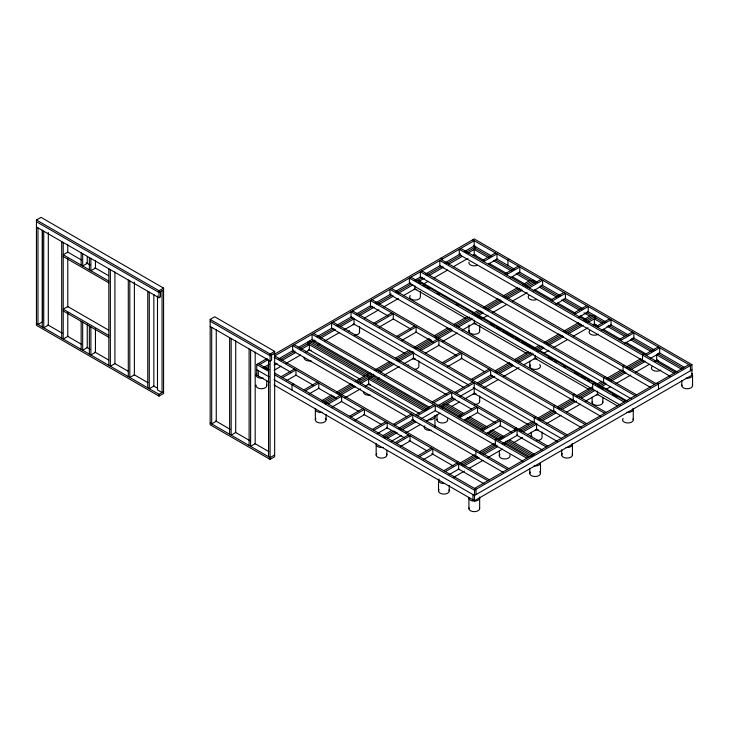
<?xml version="1.0" encoding="UTF-8"?>
<svg xmlns="http://www.w3.org/2000/svg" width="729" height="729" viewBox="0 0 729 729"><rect width="100%" height="100%" fill="white"/><g stroke="black" fill="none" stroke-linecap="round" stroke-linejoin="round"><path stroke-width="1.09" d="M36.45 219.985L41.015 217.351L163.578 288.11L163.578 393.469L159.013 396.102L36.45 325.334L36.45 219.985L159.013 290.743L163.578 288.11M163.578 289.869L159.013 292.502L36.45 221.744M36.45 227.011L159.013 297.769L160.535 296.894L160.535 291.627M210.171 319.42L214.736 316.787L274.651 351.378L274.651 456.737L270.085 459.37L210.171 424.779L210.171 319.42L270.085 354.012L274.651 351.378M36.45 323.585L159.013 394.343L163.578 391.71M274.651 353.137L270.085 355.77L210.171 321.179M269.083 382.133L256.745 375.007L256.745 364.473L267.142 358.468M274.049 354.485L474.196 238.93L691.949 364.646L691.949 375.189L474.497 500.732L274.004 384.976M259.788 364.473L267.68 359.916M274.587 355.934L474.196 240.688L474.196 245.955M263.187 367.781L269.092 364.372M278.405 358.987L293.687 350.166M298.252 347.533L312.386 339.377M316.997 336.716L332.059 328.014M336.725 325.325L351.743 316.65M356.454 313.935L370.587 305.77M375.353 303.018L391.099 293.933M395.865 291.181L410.454 282.761M414.646 280.337L420.724 276.829M425.581 274.022L440.298 265.529M445.027 262.795L460.582 253.81M464.892 251.323L474.734 245.646M264.8 368.619L268.709 366.359M279.927 359.871L295.127 351.105M299.528 348.553L309.333 342.894M310.846 342.019L314.327 340.006M319.22 337.181L333.909 328.706M338.329 326.155L353.055 317.653M358.048 314.773L372.592 306.371M376.975 303.838L391.992 295.163M396.849 292.365L411.393 283.964M416.405 281.075L422.784 277.394M427.103 274.897L442.184 266.194M446.549 263.67L461.129 255.25M465.995 252.444L475.718 246.83M266.313 369.494L268.272 368.364M274.15 364.974L277.084 363.279M281.977 360.454L295.673 352.544M300.567 349.72L309.369 344.644L309.369 349.911L305.46 352.171M313.889 342.019L315.848 340.89M320.742 338.065L335.431 329.581M340.325 326.756L354.03 318.837L354.03 324.104L344.243 329.763M359.561 315.648L374.114 307.246M378.971 304.449L393.514 296.047M398.371 293.249L412.915 284.848M419.448 281.075L424.296 278.268M429.153 275.471L443.706 267.069M448.554 264.272L462.131 256.435M467.954 253.072L475.709 248.589M274.15 370.241L280.993 366.286M285.886 363.461L300.567 354.996M317.808 345.027L319.767 343.897M324.66 341.072L339.349 332.588M364.418 318.117L378.971 309.716M383.818 306.909L398.371 298.516M403.219 295.71L414.856 288.994L414.856 285.832M423.33 284.1L428.178 281.303M434.001 277.94L447.579 270.094M453.402 266.741L467.954 258.339M472.802 255.542L474.743 254.421M281.075 376.765L294.461 369.038M373.831 323.211L391.774 312.85M482.106 260.7L495.483 252.981M282.597 377.64L295.974 369.913L295.974 375.189L286.424 380.702M375.353 324.086L393.296 313.734L393.296 319.001L379.135 327.175M483.628 261.583L497.005 253.856L497.005 259.123L488.403 264.089M293.541 383.964L292.028 384.839L292.028 390.106M509.471 259.296L507.949 260.18L507.949 265.447M303.884 389.933L317.27 382.206M396.64 336.379L414.591 326.018M504.915 273.876L518.292 266.149M305.405 390.808L318.792 383.089L318.792 388.357L309.233 393.87M398.162 337.263L416.104 326.902L416.104 332.169L401.943 340.343M506.436 274.751L519.813 267.024L519.813 272.291L510.254 277.813M321.981 400.567L331.668 394.972M336.516 392.175L351.059 383.782M355.907 380.985L365.603 375.389M367.106 374.506L370.068 372.811M374.979 369.968L389.714 361.466M395.601 358.067L409.352 350.12M413.79 347.551L429.345 338.566M434.211 335.759L447.816 327.904M453.648 324.542L467.262 316.678M472.674 313.552L478.552 310.162M483.445 307.337L498.135 298.854M503.037 296.029L517.727 287.545M522.62 284.72L530.457 280.191M323.038 401.715L333.189 395.856M337.791 393.195L352.581 384.657M357.429 381.859L371.59 373.685M376.501 370.851L391.236 362.34M396.804 359.133L410.874 351.004M415.484 348.344L430.866 339.45M435.158 336.98L450.312 328.223M454.832 325.626L469.585 317.106M474.196 314.436L480.402 310.864M484.967 308.212L500.067 299.51M504.559 296.903L519.741 288.146M524.142 285.595L533.51 280.2M324.56 402.59L334.711 396.731M339.313 394.079L354.103 385.541M358.95 382.734L373.731 374.205M378.652 371.362L392.749 363.224M397.341 360.573L413.079 351.487M417.817 348.754L431.759 340.698M436.288 338.083L451.843 329.107M456.354 326.501L471.098 317.99M475.718 315.311L481.924 311.739M486.835 308.905L501.178 300.612M506.081 297.778L521.262 289.03M525.664 286.47L535.031 281.075M325.571 403.766L340.079 395.373M341.081 394.808L355.624 386.416M360.472 383.618L370.177 378.023M371.681 377.139L374.633 375.444M380.52 372.036L394.271 364.099M399.182 361.265L413.917 352.754M419.339 349.628L437.4 339.185M438.785 338.402L452.39 330.547M458.222 327.175L472.811 318.755M477.24 316.186L483.117 312.796M488.011 309.971L502.7 301.487M507.594 298.662L522.292 290.178M527.185 287.354L541.1 279.316M328.214 403.984L341.6 396.257L341.6 401.524L332.041 407.037M420.97 350.43L438.913 340.069L438.913 345.336L425.7 352.973M529.245 287.919L542.622 280.191L542.622 285.458L533.063 290.98M344.963 397.843L360.472 388.885M365.32 386.088L369.193 383.846M377.576 379.007L379.545 377.877M384.456 375.034L399.182 366.532M404.094 363.698L413.917 358.03M442.667 341.427L457.256 333.007M462.113 330.201L474.752 322.901M483.117 318.063L488.011 315.238M492.904 312.413L506.619 304.494M512.496 301.104L527.185 292.621M274.651 454.978L270.085 457.612L210.171 423.02M349.501 416.268L362.887 408.55M442.266 362.714L460.209 352.362M550.532 300.211L563.909 292.484M351.023 417.152L364.409 409.425L364.409 414.692L354.85 420.214M443.779 363.598L461.73 353.237L461.73 358.504L447.56 366.687M552.053 301.086L565.431 293.359L565.431 298.626L555.872 304.148M372.309 429.445L385.696 421.717M573.34 313.379L586.717 305.651M373.831 430.32L387.217 422.592L387.217 427.859L377.658 433.381M574.862 314.254L588.239 306.535L588.239 311.802L578.68 317.315M393.323 424.36L411.265 413.999M432.251 401.889L450.194 391.528M471.18 379.408L489.123 369.056M394.845 425.235L412.787 414.883L412.787 420.15M433.773 402.763L451.716 392.402L451.716 397.669L471.453 409.069M472.693 380.292L490.644 369.931L490.644 375.198M415.812 414.874L433.755 404.513M454.741 392.393L472.684 382.042M382.816 435.696L391.537 430.657M417.334 415.749L435.277 405.388L435.277 410.655L522.875 461.229M456.263 393.277L474.205 382.916L474.205 393.45L528.069 424.551M495.046 370.888L509.626 362.468M514.492 359.661L528.097 351.806M533.51 348.681L539.387 345.291M544.281 342.457L558.97 333.982M563.872 331.148L578.562 322.674M583.455 319.84L591.292 315.32M383.363 437.136L394.024 430.976M398.617 428.324L413.416 419.786M437.546 405.853L452.709 397.086M477.121 382.989L491.064 374.943M495.984 372.1L511.147 363.343M515.658 360.746L530.411 352.225M535.031 349.555L541.228 345.983M546.139 343.14L560.492 334.857M565.394 332.032L580.084 323.548M584.977 320.724L594.335 315.32M384.921 437.974L395.665 431.768M400.139 429.19L414.892 420.679M439.478 406.481L453.803 398.207M478.643 383.864L492.585 375.818M497.506 372.975L512.259 364.464M517.171 361.62L532.115 353M536.553 350.439L542.75 346.858M547.661 344.015L562.414 335.504M566.907 332.907L581.605 324.423M586.025 321.872L595.857 316.195M387.418 438.293L397.187 432.652M402.071 429.828L415.758 421.927M421.107 418.838L435.295 410.646M441.163 407.256L444.098 405.57M445.61 404.686L455.324 399.082M460.035 396.357L474.752 387.864M480.165 384.748L494.745 376.328M499.602 373.521L513.216 365.666M519.048 362.295L533.637 353.875M538.066 351.314L543.943 347.924M548.846 345.09L563.535 336.616M568.429 333.782L583.118 325.307M588.021 322.473L595.857 317.953M391.327 441.3L401.096 435.66M405.98 432.835L420.642 424.378M426.501 420.988L440.188 413.088M451.442 406.591L459.215 402.107M465.038 398.745L474.752 393.131M484.047 387.773L498.636 379.353M503.493 376.547L519.048 367.562M523.914 364.755L535.578 358.021M543.943 353.191L548.846 350.357M553.739 347.533L567.454 339.614M573.331 336.224L588.021 327.74M592.914 324.915L594.873 323.785M395.127 442.612L408.504 434.885M596.149 326.546L609.535 318.819M396.64 443.487L410.026 435.76L410.026 441.027L400.467 446.549M597.671 327.421L611.048 319.703L611.048 324.97L601.498 330.483M458.085 416.806L476.028 406.445M459.607 417.681L477.55 407.32L477.55 412.587L464.327 420.223M417.936 455.78L431.313 448.053M618.957 339.714L632.344 331.987M419.457 456.655L432.835 448.927L432.835 454.194L423.276 459.717M620.479 340.598L633.865 332.871L633.865 338.138L624.306 343.651M480.894 429.973L498.836 419.612M482.416 430.848L500.358 420.487L500.358 425.754L486.197 433.937M456.409 462.541L457.921 461.657M477.386 450.422L475.864 451.297L475.864 456.573M496.85 439.186L495.328 440.061L495.328 445.328M516.314 427.95L514.792 428.825L514.792 430.93M535.779 416.715L534.257 417.589L534.257 422.856M555.243 405.47L553.721 406.354L553.721 411.621M574.707 394.234L573.185 395.118L573.185 400.385M594.171 382.998L592.65 383.873L592.65 389.14M605.125 376.674L603.603 377.558L603.603 382.825M624.589 365.439L623.067 366.313L623.067 371.59M644.053 354.203L642.531 355.078L642.531 360.345M443.779 470.706L457.165 462.979M497.625 439.633L515.567 429.272M644.81 354.64L658.187 346.913M445.301 471.581L458.687 463.854L458.687 469.121L449.128 474.643M459.862 463.188L474.515 454.723M479.4 451.907L494.062 443.442M499.146 440.507L517.089 430.146L517.089 435.413M517.973 429.645L532.534 421.234M537.947 418.109L551.552 410.254M557.393 406.882L570.998 399.027M575.864 396.221L591.419 387.236M595.857 384.675L601.726 381.285M606.628 378.451L621.318 369.977M626.211 367.143L640.909 358.668M646.331 355.515L659.709 347.797L659.709 353.064L650.368 358.468M461.375 464.063L475.709 455.789M479.946 453.347L495.583 444.316M519.485 430.52L534.056 422.109M538.658 419.448L554.049 410.564M558.332 408.094L573.085 399.574M577.386 397.095L592.75 388.22M597.37 385.55L603.576 381.978M608.15 379.335L623.24 370.614M627.733 368.027L642.422 359.543M462.478 465.184L477.559 456.482M482.151 453.83L497.105 445.2M521.007 431.395L535.578 422.984M540.18 420.332L555.571 411.448M559.854 408.969L574.607 400.458M579.519 397.615L593.488 389.55M605.088 382.853L598.892 386.434L600.814 387.536M609.672 380.21L624.762 371.498M629.255 368.901L643.944 360.418M464.419 465.822L479.081 457.356M483.965 454.541L497.643 446.64M502.527 443.815L517.672 435.076M523.495 431.714L537.1 423.859M542.504 420.742L556.118 412.887M561.95 409.516L576.539 401.096M581.396 398.289L595.01 390.434M600.414 387.309L606.291 383.919M611.184 381.085L625.883 372.61M630.776 369.776L645.466 361.302M453.675 477.295L464.419 471.089M469.303 468.273L482.99 460.373M487.874 457.548L502.527 449.091M513.79 442.585L522.529 437.537M527.386 434.739L537.1 429.126M546.395 423.768L560.975 415.348M566.816 411.976L580.421 404.121M585.287 401.315L597.926 394.015M606.291 389.186L610.209 386.926M616.087 383.527L630.776 375.043M635.67 372.218L649.384 364.3M654.278 361.475L657.221 359.78M474.497 488.439L688.905 364.646M274.386 374.66L474.497 490.189L691.949 364.646M691.949 369.913L474.497 495.465L274.022 379.718M472.674 239.805L690.427 365.53L690.427 370.797M473.659 245.646L491.902 256.18M496.814 259.014L514.519 269.238M519.44 272.072L537.145 282.296M541.838 285.003L560.309 295.673M565.157 298.471L582.918 308.722M587.528 311.383L605.99 322.045M610.538 324.669L628.608 335.103M633.136 337.718L654.724 350.175M659.098 352.708L684.668 367.471M474.196 247.714L490.38 257.055M495.264 259.879L512.861 270.04M517.745 272.856L531.979 281.075M533.5 281.95L535.46 283.08M540.317 285.886L558.788 296.548M563.162 299.081L581.587 309.716M586.007 312.267L592.814 316.195M594.335 317.079L604.15 322.737M608.587 325.307L626.712 335.768M631.615 338.593L653.202 351.059M657.64 353.62L683.383 368.491M488.858 257.929L474.196 249.464L474.196 254.731L483.965 260.381M493.743 260.754L511.339 270.915M516.223 273.739L528.935 281.075M539.332 287.071L556.792 297.159M561.64 299.956L579.099 310.035M583.947 312.832L589.77 316.195M602.172 323.357L594.335 318.828L594.335 324.095L598.254 326.355M607.066 326.182L624.698 336.361M630.567 339.75L651.134 351.624M681.861 369.366L656.683 354.823L656.683 360.09L677.988 372.401M488.858 263.205L507.43 273.922M512.314 276.747L525.026 284.082M534.475 289.541L551.935 299.619M557.758 302.982L575.217 313.06M580.074 315.867L585.888 319.22M603.147 329.189L620.78 339.368M625.673 342.193L646.24 354.066M460.81 248.416L675.528 372.373M674.006 373.257L459.297 249.291L459.297 254.558L670.069 376.246M440.744 258.248L442.266 259.123M656.975 383.089L658.497 383.964L658.497 389.231M441.346 259.652L656.064 383.609M654.542 384.493L439.833 260.526L439.833 265.793L650.605 387.491M421.881 270.887L636.599 394.854M635.077 395.729L420.369 271.762L420.369 277.029L631.141 398.727M417.927 280.191L474.196 312.677M478.78 315.329L535.04 347.806M539.588 350.439L597.37 383.8M601.935 386.434L627.705 401.305M410.937 277.211L625.646 401.169M418.346 282.196L420.287 283.317M423.203 284.993L425.144 286.114M427.076 287.235L429.017 288.356M437.245 293.104L439.186 294.224M456.181 304.039L458.122 305.159M477.659 316.432L482.106 319.001M490.298 323.731L492.248 324.852M492.777 325.161L494.718 326.282M496.659 327.403L500.996 329.909M502.937 331.03L504.887 332.151M505.388 332.442L511.211 335.805M511.694 336.087L513.635 337.208M515.585 338.329L519.941 340.844M521.882 341.965L523.823 343.086M524.333 343.386L530.165 346.749M530.612 347.004L532.553 348.125M548.317 357.228L552.764 359.798M554.723 360.928L556.683 362.058M563.535 366.013L565.494 367.143M574.807 372.528L576.776 373.658M577.25 373.931L579.2 375.061M581.159 376.191L585.606 378.752M587.565 379.891L589.524 381.021M601.37 387.855L603.275 388.958M612.825 394.471L614.729 395.574M615.212 395.847L617.135 396.959M624.133 402.053L409.416 278.086L409.416 283.353L620.197 405.042M414.336 288.657L465.749 318.336M526.593 353.465L474.214 323.229L474.214 320.067M588.895 389.432L535.031 358.34L535.031 355.178M617.417 405.898L597.37 394.334L597.37 391.172M391.473 288.447L606.182 412.404M604.669 413.288L389.951 289.322L389.951 294.589L600.732 416.286M372.009 299.683L586.717 423.649M585.205 424.524L370.487 300.558L370.487 305.825L388.22 316.067M393.15 318.91L410.883 329.153M415.803 331.996L433.536 342.229M438.466 345.072L456.199 355.315M461.12 358.158L484.767 371.808M490.672 375.216L581.268 427.522M352.544 310.918L567.262 434.885M565.74 435.76L351.023 311.802L351.023 317.069L468.683 385.003M473.185 387.591L561.804 438.758M353.483 323.794L404.896 353.474M463.835 387.464L413.389 358.34L413.389 353.073M557.548 441.574L536.553 429.445L536.553 424.178M333.08 322.154L547.798 446.121M546.276 446.995L331.558 323.038L331.558 328.305L446.822 394.845M477.358 412.477L495.091 422.72M500.021 425.563L511.84 432.388M516.761 435.231L542.34 449.993M447.132 403.811L463.79 413.425M469.658 416.815L487.291 426.994M492.184 429.828L503.939 436.607M509.48 439.806L534.293 454.131M444.098 403.811L462.733 414.573M467.635 417.407L485.295 427.604M490.207 430.429L502.955 437.792M507.402 440.362L533.318 455.324M442.576 404.686L461.211 415.448M466.113 418.282L484.758 429.044M489.15 431.577L501.434 438.676M505.88 441.236L531.796 456.199M460.199 416.623L442.576 406.445L442.576 408.55M465.102 419.448L482.726 429.627M487.628 432.461L499.383 439.241M529.737 456.764L504.924 442.439L504.924 444.553M313.616 333.399L528.334 457.356M526.812 458.24L312.094 334.274L312.094 339.541L429.326 407.229M312.367 341.145L368.628 373.622M373.212 376.273L428.506 408.194M309.324 341.145L368.646 375.389M370.159 376.264L426.984 409.069M307.802 342.019L367.124 376.264M368.646 377.139L426.009 410.263M307.848 343.76L309.369 344.644M307.802 343.778L364.072 376.255M423.95 410.828L368.655 378.907L368.655 384.174L419.093 413.297M308.777 349.601L360.19 379.28M294.151 344.635L508.869 468.592M507.348 469.476L292.63 345.51L292.63 350.777L406.91 416.751M411.83 419.603L503.411 472.474M274.687 355.87L489.405 479.837M274.15 357.319L487.883 480.712M274.15 362.586L290.898 372.255M295.828 375.098L313.561 385.331M318.482 388.183L336.215 398.417M341.145 401.26L358.878 411.502M363.798 414.345L381.531 424.579M386.461 427.422L404.194 437.664M409.115 440.507L426.848 450.741M431.778 453.584L453.447 466.095M458.368 468.938L483.947 483.71M210.171 326.446L270.085 361.037L271.607 360.162L271.607 354.895M81.366 259.961L67.779 252.116L63.213 254.749L108.831 281.093M86.213 262.768L90.095 265.01M94.952 267.807L108.539 275.653M258.266 363.598L269.047 369.822M274.924 373.212L476.019 489.314L476.019 494.581M256.745 364.473L268.509 371.261M63.213 256.508L108.831 282.843M256.745 369.74L269.101 376.875M108.539 330.082L67.779 306.554L63.213 309.187L108.831 335.522M63.213 310.937L108.831 337.281M215.72 420.952L230.446 429.463M235.358 432.297L250.093 440.799M255.004 443.633L268.755 451.579M47.877 324.915L62.585 333.399M67.487 336.233L81.211 344.161M87.097 347.551L90.041 349.255M94.943 352.08L108.667 360.008M114.553 363.406L128.277 371.325M134.163 374.724L147.887 382.652M153.773 386.051L157.692 388.311M692.55 374.925L692.55 385.459M681.815 380.556L681.815 385.823M633.273 409.142L633.273 419.685M602.865 397.906L602.865 402.126M592.13 397.214L592.13 402.481M572.447 444.262L572.447 454.796M561.713 449.893L561.713 455.16M542.039 431.969L542.039 437.236A5.376 3.107 0 0 1 536.981 440.516M540.49 473.249L540.49 462.715A5.376 3.107 0 0 1 534.029 465.94M531.304 432.333L531.304 436.543M529.783 361.219L529.783 366.487M529.755 468.346L529.755 473.613M499.338 450.786L499.338 456.053M479.691 325.745L479.691 331.012M479.691 395.975L479.691 401.242M479.664 497.834L479.664 508.368M474.497 490.189L474.497 500.732M472.975 494.581L472.975 499.848M468.957 325.052L468.957 331.367M468.929 498.199L468.929 508.733M449.246 485.541L449.246 490.808M438.512 480.639L438.512 491.173M436.999 414.792L436.999 420.059M434.958 416.541L434.958 427.076M420.387 291.509L420.387 296.776A5.376 3.107 0 0 1 413.935 299.993A5.376 3.107 0 0 1 410.217 295.555M418.865 360.864L418.865 366.131A5.376 3.107 0 0 1 415.193 369.257M386.908 450.604L386.908 454.814M376.173 444.644L376.173 455.178M359.561 326.619L359.561 331.886M326.082 414.427L326.082 419.704M315.347 409.525L315.347 420.059M270.085 354.012L270.085 459.37M268.564 360.162L268.564 456.737M266.778 381.249L266.778 385.459M258.266 370.624L258.266 375.891M255.186 352.08L255.186 443.742L250.621 446.376L250.621 349.802M249.099 348.927L249.099 445.492M235.722 340.844L235.722 432.507L231.157 435.14L231.157 338.566M229.635 337.682L229.635 434.256M216.258 329.608L216.258 421.262L211.692 423.895L211.692 327.33M162.057 290.743L162.057 392.585L157.491 389.951L157.491 296.038M159.013 290.743L159.013 297.769M159.013 394.343L159.013 396.102M153.846 294.434L153.846 386.088L149.281 388.721L149.281 292.147M147.759 291.272L147.759 387.846M134.382 282.068L134.382 374.852L129.817 377.485L129.817 280.911M128.295 280.036L128.295 376.611M114.918 271.963L114.918 363.616L110.352 366.25L110.352 269.675M108.831 268.801L108.831 365.375M95.453 260.417L95.453 268.099L90.888 270.732L90.888 258.44M95.453 328.779L95.453 352.38L90.888 355.014L90.888 326.92M89.366 257.565L89.366 269.848M89.366 326.036L89.366 354.13M87.243 256.772L87.243 263.351L82.678 265.985L82.678 253.701M87.243 324.041L87.243 347.633L82.678 350.275L82.678 322.172M81.156 252.817L81.156 265.11M81.156 321.298L81.156 349.391M67.779 244.744L67.779 252.662M67.779 258.321L67.779 306.982M67.779 312.641L67.779 336.397L63.213 339.031L63.213 242.456M61.692 241.581L61.692 338.156M48.314 232.378L48.314 325.161L43.749 327.795L43.749 231.221M42.528 230.173L42.528 321.826L37.972 324.46L37.972 227.885M42.227 230.346L42.227 326.92M539.615 471.727A5.376 3.107 0 0 1 535.432 476.529A5.376 3.107 0 0 1 530.32 472.037M633.009 418.883A5.376 3.107 0 0 1 627.514 422.957A5.376 3.107 0 0 1 623.104 418.464M633.009 408.349A5.376 3.107 0 0 1 626.822 412.368M692.286 384.666A5.376 3.107 0 0 1 687.493 388.739A5.376 3.107 0 0 1 681.916 385.012M691.675 373.403A5.376 3.107 0 0 1 691.63 376.847A5.376 3.107 0 0 1 686.098 378.141M572.183 454.003A5.376 3.107 0 0 1 566.688 458.076A5.376 3.107 0 0 1 562.278 453.584M572.183 443.469A5.376 3.107 0 0 1 565.996 447.488M479.4 507.575A5.376 3.107 0 0 1 474.606 511.649A5.376 3.107 0 0 1 469.029 507.922M479.4 497.041A5.376 3.107 0 0 1 474.606 501.115A5.376 3.107 0 0 1 469.029 497.388M447.469 418.902A5.376 3.107 0 0 1 442.676 422.975A5.376 3.107 0 0 1 437.099 419.248M531.405 436.789A5.376 3.107 0 0 1 531.869 436.024M538.357 429.828A5.376 3.107 0 0 1 535.587 429.928M311.146 360.846A5.376 3.107 0 0 1 304.193 357.274M311.146 350.312A5.376 3.107 0 0 1 308.367 350.403M431.276 430.201A5.376 3.107 0 0 1 425.517 429.281A5.376 3.107 0 0 1 424.788 425.864M434.694 415.74A5.376 3.107 0 0 1 428.497 419.758M509.808 454.896A5.376 3.107 0 0 1 504.313 458.969A5.376 3.107 0 0 1 499.903 454.477M602.601 401.324A5.376 3.107 0 0 1 597.807 405.406A5.376 3.107 0 0 1 592.23 401.679M597.807 394.863A5.376 3.107 0 0 1 596.404 394.808M477.249 265.329A5.376 3.107 0 0 1 471.271 265.301A5.376 3.107 0 0 1 469.029 262.103M475.982 255.141A5.376 3.107 0 0 1 473.203 255.232M598.436 334.146A5.376 3.107 0 0 1 591.401 334.657A5.376 3.107 0 0 1 589.624 330.693M596.112 324.496A5.376 3.107 0 0 1 593.333 324.587M370.45 395.082A5.376 3.107 0 0 1 363.498 391.509M370.45 384.548A5.376 3.107 0 0 1 367.68 384.639M386.643 454.021A5.376 3.107 0 0 1 381.149 458.094A5.376 3.107 0 0 1 376.729 453.602M383.226 447.406A5.376 3.107 0 0 1 376.273 443.833M660.784 370.15A5.376 3.107 0 0 1 653.749 370.651A5.376 3.107 0 0 1 651.963 366.687M658.46 360.49A5.376 3.107 0 0 1 655.681 360.591M359.297 331.094A5.376 3.107 0 0 1 354.504 335.167M348.927 331.44A5.376 3.107 0 0 1 349.391 330.674M354.504 324.633A5.376 3.107 0 0 1 353.109 324.578M325.207 418.173A5.376 3.107 0 0 1 321.024 422.975A5.376 3.107 0 0 1 315.912 418.482M322.4 412.295A5.376 3.107 0 0 1 315.447 408.714M479.427 330.219A5.376 3.107 0 0 1 474.634 334.292A5.376 3.107 0 0 1 469.057 330.565M476.019 323.603A5.376 3.107 0 0 1 473.239 323.694M408.24 365.685A5.376 3.107 0 0 1 408.696 364.919M415.193 358.723A5.376 3.107 0 0 1 412.414 358.814M448.982 490.016A5.376 3.107 0 0 1 443.487 494.089A5.376 3.107 0 0 1 439.077 489.596M444.198 483.555A5.376 3.107 0 0 1 439.077 479.062M479.427 400.449A5.376 3.107 0 0 1 474.634 404.522M476.019 393.833A5.376 3.107 0 0 1 473.239 393.933M266.513 384.666A5.376 3.107 0 0 1 261.72 388.739A5.376 3.107 0 0 1 256.143 385.012M263.096 378.05A5.376 3.107 0 0 1 257.337 377.13A5.376 3.107 0 0 1 256.608 373.713M536.553 299.564A5.376 3.107 0 0 1 530.029 299.291A5.376 3.107 0 0 1 528.798 295.573M539.642 364.6A5.376 3.107 0 0 1 535.46 369.403A5.376 3.107 0 0 1 530.347 364.919M536.845 358.723A5.376 3.107 0 0 1 534.065 358.814M416.715 289.367A5.376 3.107 0 0 1 413.935 289.459"/></g></svg>
